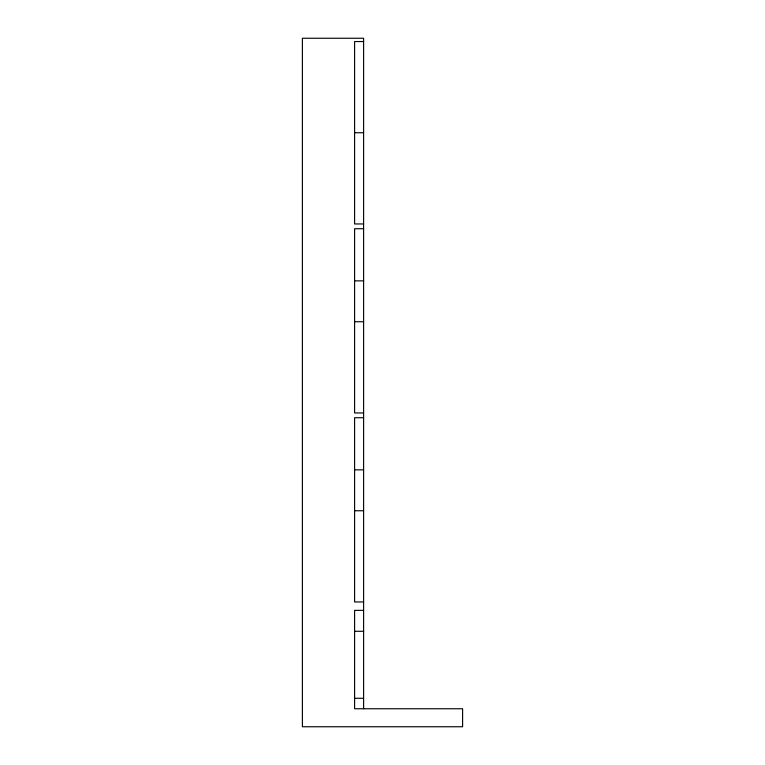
<?xml version="1.0" encoding="UTF-8"?>
<svg xmlns="http://www.w3.org/2000/svg" width="765" height="765" viewBox="0 0 765 765"><rect width="100%" height="100%" fill="white"/><g stroke="black" fill="none" stroke-linecap="round" stroke-linejoin="round"><path stroke-width="1.15" d="M363.605 41.549L354.597 41.549L354.597 223.954L363.605 223.954M354.597 132.747L363.605 132.747M363.605 228.725L354.597 228.725L354.597 412.957L363.605 412.957M354.597 280.86L363.605 280.86M354.597 321.749L363.605 321.749M363.605 417.728L354.597 417.728L354.597 601.95L363.605 601.95M354.597 469.863L363.605 469.863M354.597 510.752L363.605 510.752M363.605 610.355L354.597 610.355L354.597 708.753L462.596 708.753L462.596 726.75L302.405 726.75L302.405 38.25L363.605 38.25L363.605 708.753M354.597 631.288L363.605 631.288M354.597 698.282L363.605 698.282"/></g></svg>
